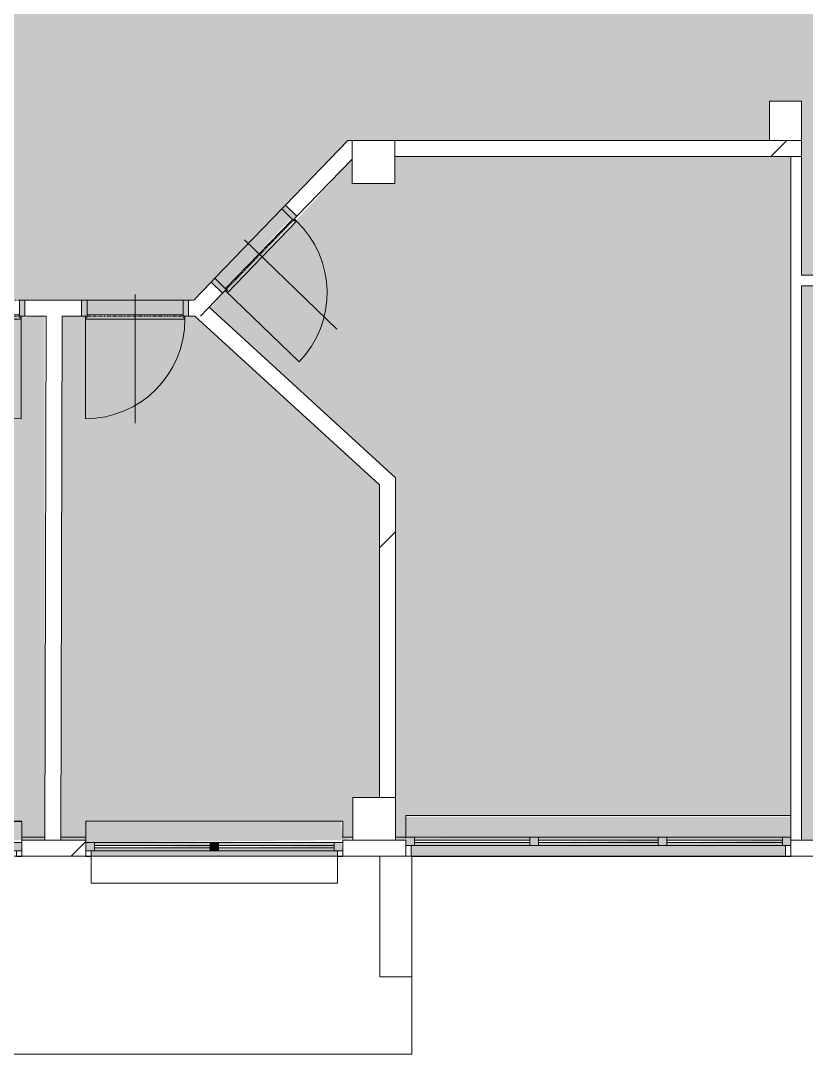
# Model space of a CAD drawing. Header units: millimetres. Extents: x 46521 to 257780, y -45352 to 20466.
# Drawn here: x 190747 to 198090, y -32078 to -22415 of the extents above; entities that cross this region are included whole.
import ezdxf

# ---------------------------------------------------------------- set-up
doc = ezdxf.new("R2010")
doc.units = ezdxf.units.MM
doc.linetypes.add('Čerchovaná se dvěma tečkami', pattern=[2.59, 1, -0.53, 0, -0.53, 0, -0.53])
for name, color, linetype, lineweight in [('A-DETL-THIN', 151, 'Continuous', 13), ('A-DOOR', 31, 'Continuous', 13), ('A-DOOR-FRAM', 31, 'Continuous', 25), ('A-FLOR', 192, 'Continuous', 13), ('A-GENM', 13, 'Continuous', 13), ('A-GLAZ', 151, 'Continuous', 13), ('A-WALL', 113, 'Continuous', 13), ('A-WALL-PATT', 111, 'Continuous', 35), ('Q-SPCQ', 91, 'Continuous', 13), ('S-COLS', 52, 'Continuous', 13)]:
    doc.layers.add(name, color=color, linetype=linetype, lineweight=lineweight)
pattern_1 = [(45, (128107, 0), (-4242.64, 4242.64), [])]

# ---------------------------------------------------------------- blocks, each defined once
blk = doc.blocks.new('DVERE_1k_oblozka - DD03_01_900x1970_koupelna-1549517-Mapka _ závislý 8')
at = {"layer": 'A-DOOR', "lineweight": 9}
h = blk.add_hatch(color=151, dxfattribs=at)
h.paths.add_polyline_path([(450, -72.1), (500, -72.1), (500, 77.9), (450, 77.9)])
h.paths.add_polyline_path([(-450, -72.1), (-450, 77.9), (-500, 77.9), (-500, -72.1)])
blk.add_hatch(color=151, dxfattribs=at).paths.add_polyline_path([(465, -102.1), (450, -62.1), (-450, -72.1), (-465, -102.1), (-130.3, -102.1)])
for p, q in [((0, 127.9), (0, -1072.1)), ((-500, 77.9), (-450, 77.9)), ((-500, -72.1), (-500, 77.9)), ((-450, 77.9), (-450, -72.1)), ((450, 77.9), (500, 77.9)), ((450, -72.1), (450, 77.9)), ((500, 77.9), (500, -72.1)), ((-450, -72.1), (-500, -72.1)), ((-465, -72.1), (-465, -1032.1)), ((-465, -87.1), (-450, -87.1)), ((-465, -102.1), (-465, -87.1)), ((-450, -62.1), (450, -62.1)), ((500, -72.1), (450, -72.1)), ((450, -87.1), (465, -87.1)), ((465, -102.1), (465, -72.1)), ((465, -87.1), (465, -102.1)), ((465, -102.1), (-465, -102.1)), ((355, -102.1), (-355, -102.1))]:
    blk.add_line(p, q, dxfattribs=at)
at = {"layer": 'A-DOOR', "linetype": 'Čerchovaná se dvěma tečkami', "lineweight": 9}
for p, q in [((-450, 77.9), (450, 77.9)), ((-450, -72.1), (450, -72.1))]:
    blk.add_line(p, q, dxfattribs=at)
at = {"layer": 'A-DOOR', "lineweight": 9}
blk.add_arc((-465, -102.1), 930, 270, 0, dxfattribs=at)
at = {"layer": 'A-DOOR-FRAM', "lineweight": 9}
for p, q in [((-500, 77.9), (-450, 77.9)), ((-450, 77.9), (-450, -72.1)), ((450, -72.1), (450, 77.9)), ((500, 77.9), (450, 77.9)), ((-450, -72.1), (-500, -72.1)), ((450, -72.1), (500, -72.1))]:
    blk.add_line(p, q, dxfattribs=at)
blk = doc.blocks.new('DVERE_1k_oblozka - DD03_01_900x1970_koupelna-1549516-Mapka _ závislý 8')
at = {"layer": 'A-DOOR', "lineweight": 9}
blk.add_hatch(color=151, dxfattribs=at).paths.add_polyline_path([(-465, 102.1), (-450, 62.1), (450, 72.1), (465, 102.1), (-372.7, 102.1)])
h = blk.add_hatch(color=151, dxfattribs=at)
h.paths.add_polyline_path([(-450, 72.1), (-500, 72.1), (-500, -77.9), (-450, -77.9)])
h.paths.add_polyline_path([(450, 72.1), (450, -77.9), (500, -77.9), (500, 72.1)])
for p, q in [((0, -127.9), (0, 1072.1)), ((-465, 72.1), (-465, 1032.1)), ((465, 102.1), (-465, 102.1)), ((-465, 102.1), (-465, 87.1)), ((355, 102.1), (-355, 102.1)), ((465, 87.1), (465, 102.1)), ((465, 102.1), (465, 72.1)), ((-450, 72.1), (-500, 72.1)), ((-500, 72.1), (-500, -77.9)), ((-465, 87.1), (-450, 87.1)), ((-450, -77.9), (-450, 72.1)), ((-450, 62.1), (450, 62.1)), ((450, 87.1), (465, 87.1)), ((500, 72.1), (450, 72.1)), ((450, 72.1), (450, -77.9)), ((500, -77.9), (500, 72.1)), ((-500, -77.9), (-450, -77.9)), ((450, -77.9), (500, -77.9))]:
    blk.add_line(p, q, dxfattribs=at)
at = {"layer": 'A-DOOR', "linetype": 'Čerchovaná se dvěma tečkami', "lineweight": 9}
for p, q in [((-450, 72.1), (450, 72.1)), ((-450, -77.9), (450, -77.9))]:
    blk.add_line(p, q, dxfattribs=at)
at = {"layer": 'A-DOOR', "lineweight": 9}
blk.add_arc((-465, 102.1), 930, 360, 90, dxfattribs=at)
at = {"layer": 'A-DOOR-FRAM', "lineweight": 9}
for p, q in [((-450, 72.1), (-500, 72.1)), ((-450, -77.9), (-450, 72.1)), ((450, 72.1), (450, -77.9)), ((450, 72.1), (500, 72.1)), ((-500, -77.9), (-450, -77.9)), ((500, -77.9), (450, -77.9))]:
    blk.add_line(p, q, dxfattribs=at)
blk = doc.blocks.new('DVERE_1k_oblozka - DD03_01_900x1970_koupelna-1549515-Mapka _ závislý 8')
at = {"layer": 'A-DOOR', "lineweight": 9}
h = blk.add_hatch(color=151, dxfattribs=at)
h.paths.add_polyline_path([(-500, -72.1), (-450, -72.1), (-450, 77.9), (-500, 77.9), (-500, -48.7)])
h.paths.add_polyline_path([(450, -72.1), (500, -72.1), (500, 77.9), (450, 77.9)])
blk.add_hatch(color=151, dxfattribs=at).paths.add_polyline_path([(-465, -102.1), (450, -87.1), (440.3, -62.1), (-450, -72.1), (-456.5, -93.7)])
for p, q in [((0, 127.9), (0, -1072.1)), ((-500, 77.9), (-450, 77.9)), ((-500, -72.1), (-500, 77.9)), ((-450, 77.9), (-450, -72.1)), ((450, 77.9), (500, 77.9)), ((450, -72.1), (450, 77.9)), ((500, 77.9), (500, -72.1)), ((-450, -72.1), (-500, -72.1)), ((-465, -72.1), (-465, -1032.1)), ((-465, -87.1), (-450, -87.1)), ((-465, -102.1), (-465, -87.1)), ((-465, -87.1), (-465, -102.1)), ((-450, -87.1), (-465, -87.1)), ((-450, -62.1), (450, -62.1)), ((-450, -87.1), (-450, -62.1)), ((450, -62.1), (450, -87.1)), ((500, -72.1), (450, -72.1)), ((450, -87.1), (465, -87.1)), ((465, -87.1), (450, -87.1)), ((465, -102.1), (465, -72.1)), ((465, -87.1), (465, -102.1)), ((465, -102.1), (465, -87.1)), ((465, -102.1), (-465, -102.1)), ((355, -102.1), (-355, -102.1))]:
    blk.add_line(p, q, dxfattribs=at)
at = {"layer": 'A-DOOR', "linetype": 'Čerchovaná se dvěma tečkami', "lineweight": 9}
for p, q in [((-450, 77.9), (450, 77.9)), ((-450, -72.1), (450, -72.1))]:
    blk.add_line(p, q, dxfattribs=at)
at = {"layer": 'A-DOOR', "lineweight": 9}
blk.add_arc((-465, -102.1), 930, 270, 0, dxfattribs=at)
at = {"layer": 'A-DOOR-FRAM', "lineweight": 9}
for p, q in [((-500, 77.9), (-450, 77.9)), ((-450, 77.9), (-450, -72.1)), ((450, -72.1), (450, 77.9)), ((500, 77.9), (450, 77.9)), ((-450, -72.1), (-500, -72.1)), ((450, -72.1), (500, -72.1))]:
    blk.add_line(p, q, dxfattribs=at)
blk = doc.blocks.new('OKNO_3k_nadsvetlik - OKNO_3k_nadsvetlik_1850 x 1500-1975429-Mapka _ závislý 8')
at = {"layer": 'A-GLAZ', "lineweight": 9}
h = blk.add_hatch(color=256, dxfattribs=at)
h.paths.add_polyline_path([(1800, 25), (1800, 105), (1720, 105), (1720, 25)])
h.paths.add_polyline_path([(-1720, 25), (-1720, 105), (-1800, 95.5), (-1800, 25)])
h = blk.add_hatch(color=256, dxfattribs=at)
h.paths.add_polyline_path([(640, 25), (1720, 25), (1720, 55), (640, 55)])
h.paths.add_polyline_path([(-1379.3, 25), (-640, 25), (-640, 55), (-1720, 55), (-1720, 25)])
h.paths.add_polyline_path([(560, 25), (560, 55), (-560, 55), (-560, 25)])
h.paths.add_polyline_path([(-1379.3, 75), (-640, 75), (-640, 105), (-1720, 95.5), (-1720, 75)])
h.paths.add_polyline_path([(674.8, 75), (1720, 75), (1720, 105), (640, 105), (640, 75)])
h.paths.add_polyline_path([(560, 75), (560, 105), (-560, 105), (-560, 75)])
h = blk.add_hatch(color=256, dxfattribs=at)
h.paths.add_polyline_path([(-560, 25), (-560, 105), (-640, 105), (-640, 25)])
h.paths.add_polyline_path([(560, 25), (640, 25), (640, 105), (560, 105)])
h = blk.add_hatch(color=256, dxfattribs=at)
h.paths.add_polyline_path([(1720, 55), (1720, 75), (674.8, 55)])
h.paths.add_polyline_path([(560, 55), (560, 75), (-560, 55)])
at = {"layer": 'A-GLAZ', "color": 63, "lineweight": 9}
for p, q in [((-1800, 105), (-1720, 105)), ((-1800, 95.5), (-1800, 105)), ((-1720, 105), (-1720, 25)), ((-640, 105), (-560, 105)), ((-640, 25), (-640, 105)), ((-560, 105), (-560, 25)), ((560, 105), (640, 105)), ((560, 25), (560, 105)), ((640, 105), (640, 25)), ((1720, 105), (1800, 105)), ((1720, 25), (1720, 105)), ((-1800, 25), (-1750, 25)), ((-1720, 25), (-1800, 25)), ((-1750, 25), (-1750, -75)), ((-1720, 55), (-1720, 75)), ((-1720, 75), (-640, 75)), ((-640, 55), (-1720, 55)), ((-640, 75), (-640, 55)), ((-560, 25), (-640, 25)), ((-560, 55), (-560, 75)), ((-560, 75), (560, 75)), ((560, 55), (-560, 55)), ((560, 75), (560, 55)), ((640, 25), (560, 25)), ((640, 55), (640, 75)), ((640, 75), (1720, 75)), ((1720, 55), (640, 55)), ((1720, 75), (1720, 55)), ((1800, 25), (1720, 25)), ((1750, 25), (1800, 25)), ((1750, -75), (1750, 25))]:
    blk.add_line(p, q, dxfattribs=at)
at = {"layer": 'A-GLAZ', "color": 101, "lineweight": 9}
for p, q in [((-1720, 105), (-640, 105)), ((-560, 105), (560, 105)), ((640, 105), (1720, 105)), ((-640, 25), (-1720, 25)), ((560, 25), (-560, 25)), ((1720, 25), (640, 25))]:
    blk.add_line(p, q, dxfattribs=at)
at = {"layer": 'A-GLAZ', "color": 21, "lineweight": 9}
blk.add_line((1750, -76), (-1743.2, -76), dxfattribs=at)
at = {"layer": 'A-GLAZ', "color": 2, "lineweight": 9}
blk.add_line((1800, -76), (1750, -76), dxfattribs=at)
blk = doc.blocks.new('parapet s nosem_vnitní - parapet s nosem_vnitní-1280314-Mapka _ závislý 8')
at = {"layer": 'A-GENM', "lineweight": 9}
blk.add_hatch(color=151, dxfattribs=at).paths.add_polyline_path([(1720, 0), (1800, 0), (1800, 190), (-1800, 190), (-1800, 0), (674.8, 0)])
at = {"layer": 'A-GENM', "color": 101, "lineweight": 9}
for p, q in [((1800, 200), (-1800, 200)), ((-1800, 200), (-1800, 190)), ((1800, 200), (-1800, 200)), ((-1800, 0), (-1800, 190))]:
    blk.add_line(p, q, dxfattribs=at)
blk = doc.blocks.new('parapet_ext - parapet_ext-1802031-Mapka _ závislý 8')
at = {"layer": 'Q-SPCQ', "lineweight": 9}
blk.add_hatch(color=151, dxfattribs=at).paths.add_polyline_path([(560, -100), (1750, -100), (1750, 0), (-1750, 0), (-1743.2, -100), (-560, -100)])
at = {"layer": 'Q-SPCQ', "color": 101, "lineweight": 9}
blk.add_line((1750, -100), (-1743.2, -100), dxfattribs=at)
blk = doc.blocks.new('OKNO_2k_nadsvetlik - OKNO_2k_nadsvetlik 2400 x 1850-1972494-Mapka _ závislý 8')
at = {"layer": 'A-GLAZ', "lineweight": 9}
h = blk.add_hatch(color=256, dxfattribs=at)
h.paths.add_polyline_path([(1183.7, -25), (1200, -25), (1183.7, 55), (1120, 55), (1120, -25)])
h.paths.add_polyline_path([(-1200, -25), (-1120, -25), (-1120, 55), (-1200, 55)])
h = blk.add_hatch(color=256, dxfattribs=at)
h.paths.add_polyline_path([(-870.3, -25), (-40, -25), (-40, 5), (-1120, 5), (-1120, -25)])
h.paths.add_polyline_path([(1120, -25), (1120, 5), (40, 5), (40, -25), (156.7, -25)])
h.paths.add_polyline_path([(-1120, 25), (-40, 25), (-40, 55), (-1120, 55)])
h.paths.add_polyline_path([(40, 25), (1120, 25), (1120, 55), (40, 55)])
h = blk.add_hatch(color=256, dxfattribs=at)
h.paths.add_polyline_path([(-40, 5), (-40, 25), (-870.3, 5)])
h.paths.add_polyline_path([(1120, 5), (1120, 25), (156.7, 5)])
blk.add_hatch(color=256, dxfattribs=at).paths.add_polyline_path([(-40, -25), (40, -25), (40, 55), (-40, 55)])
for p, q in [((-1200, 55), (-1120, 55)), ((-1120, 55), (-1120, -25)), ((-1120, 55), (-40, 55)), ((-1120, 5), (-1120, 25)), ((-1120, 25), (-40, 25)), ((-40, 5), (-1120, 5)), ((-40, 55), (40, 55)), ((-40, -25), (-40, 55)), ((-40, 25), (-40, 5)), ((40, 55), (1120, 55)), ((40, 55), (40, -25)), ((40, 5), (40, 25)), ((40, 25), (1120, 25)), ((1120, 5), (40, 5)), ((1120, 55), (1200, 55)), ((1120, -25), (1120, 55)), ((1120, 25), (1120, 5)), ((-1200, -25), (-1150, -25)), ((-1120, -25), (-1200, -25)), ((-1150, -76), (-1200, -76)), ((-1150, -25), (-1150, -75)), ((-40, -25), (-1120, -25)), ((40, -25), (-40, -25)), ((1120, -25), (40, -25)), ((1200, -25), (1120, -25)), ((1150, -25), (1200, -25)), ((1150, -75), (1150, -25)), ((1200, -76), (1150, -76))]:
    blk.add_line(p, q, dxfattribs=at)
blk = doc.blocks.new('parapet s nosem_vnitní - parapet s nosem_vnitní-1280360-Mapka _ závislý 8')
at = {"layer": 'A-GENM', "lineweight": 9}
blk.add_hatch(color=151, dxfattribs=at).paths.add_polyline_path([(-1200, 0), (1200, 20), (1183.7, 190), (-1200, 190), (-1200, 20)])
for p, q in [((1200, 200), (-1200, 200)), ((-1200, 200), (-1200, 190)), ((1200, 200), (-1200, 200)), ((1200, 190), (1200, 200)), ((-1200, 20), (-1200, 190)), ((1200, 190), (1200, 40.5))]:
    blk.add_line(p, q, dxfattribs=at)
blk = doc.blocks.new('parapet_ext - parapet_ext-1802161-Mapka _ závislý 8')
at = {"layer": 'Q-SPCQ', "lineweight": 9}
blk.add_hatch(color=151, dxfattribs=at).paths.add_polyline_path([(1150, -50), (1150, 0), (-1150, 0), (-1150, -50), (1120, -50)])
for p, q in [((-1150, -300), (-1150, -51)), ((1150, -51), (1150, -300)), ((1150, -300), (-1150, -300))]:
    blk.add_line(p, q, dxfattribs=at)
blk = doc.blocks.new('OKNO_2k_nadsvetlik - OKNO_2k_nadsvetlik 2400 x 1850-V118-Mapka _ závislý 8')
at = {"layer": 'A-GLAZ', "lineweight": 9}
h = blk.add_hatch(color=256, dxfattribs=at)
h.paths.add_polyline_path([(-1120, -25), (-1120, 55), (-1200, 55), (-1200, -25)])
h.paths.add_polyline_path([(1120, -25), (1200, -25), (1200, 55), (1120, 55)])
h = blk.add_hatch(color=256, dxfattribs=at)
h.paths.add_polyline_path([(-951.4, -25), (-40, -25), (-40, 5), (-1120, 5), (-1120, -25)])
h.paths.add_polyline_path([(1120, -25), (1102.7, 5), (40, 5), (40, -25), (1102.7, -25)])
h.paths.add_polyline_path([(-1120, 25), (-40, 25), (-40, 55), (-1120, 55)])
h.paths.add_polyline_path([(40, 25), (1120, 25), (1102.7, 55), (40, 55)])
h = blk.add_hatch(color=256, dxfattribs=at)
h.paths.add_polyline_path([(-40, 5), (-40, 25), (-951.4, 5)])
h.paths.add_polyline_path([(1120, 5), (1102.7, 25), (1102.7, 5)])
blk.add_hatch(color=256, dxfattribs=at).paths.add_polyline_path([(-40, -25), (40, -25), (40, 55), (-40, 55)])
for p, q in [((-1200, 55), (-1120, 55)), ((-1120, 55), (-1120, -25)), ((-1120, 55), (-40, 55)), ((-1120, 5), (-1120, 25)), ((-1120, 25), (-40, 25)), ((-40, 5), (-1120, 5)), ((-40, 55), (40, 55)), ((-40, -25), (-40, 55)), ((-40, 25), (-40, 5)), ((40, 55), (1120, 55)), ((40, 55), (40, -25)), ((40, 5), (40, 25)), ((40, 25), (1120, 25)), ((1120, 5), (40, 5)), ((1120, 55), (1200, 55)), ((1120, -25), (1120, 55)), ((1120, 25), (1120, 5)), ((-1200, -25), (-1150, -25)), ((-1120, -25), (-1200, -25)), ((-1150, -76), (-1200, -76)), ((-1150, -25), (-1150, -75)), ((-40, -25), (-1120, -25)), ((40, -25), (-40, -25)), ((1120, -25), (40, -25)), ((1200, -25), (1120, -25)), ((1150, -25), (1200, -25)), ((1150, -75), (1150, -25)), ((1200, -76), (1150, -76))]:
    blk.add_line(p, q, dxfattribs=at)
blk = doc.blocks.new('parapet s nosem_vnitní - parapet s nosem_vnitní-V119-Mapka _ závislý 8')
at = {"layer": 'A-GENM', "lineweight": 9}
for points in [[(1200, 190), (1200, 199.7), (1102.7, 190)], [(-951.4, 0), (1200, 20), (1200, 190), (-1199.1, 190), (-1199.1, 0), (-1120, 0)]]:
    blk.add_hatch(color=151, dxfattribs=at).paths.add_polyline_path(points)
for p, q in [((1200, 200), (-1199.1, 200)), ((1200, 200), (-1199.1, 200)), ((1200, 190), (1200, 200)), ((1200, 190), (1200, 20))]:
    blk.add_line(p, q, dxfattribs=at)
blk = doc.blocks.new('Betonový čtvercový sloup - 400 x 400-1829111-Mapka _ závislý 8')
at = {"layer": 'S-COLS', "lineweight": 9}
h = blk.add_hatch(dxfattribs=at)
h.set_pattern_fill('FP_205', color=256, style=0, pattern_type=2)
h.set_pattern_definition([(45, (-65944, 29877), (-7184.2, 7184.2), []), (45, (-63071, 29877), (-7184.2, 7184.2), []), (45, (-57323, 29877), (-4310.5, 10057.9), [4064, -2032, 67.06, -1964.94])])
h.paths.add_polyline_path([(200, -200), (200, 200), (-200, 200), (-200, -200)])
for p, q in [((200, 200), (-200, 200)), ((-200, 200), (-200, -200)), ((200, -200), (200, 200)), ((-200, -200), (200, -200))]:
    blk.add_line(p, q, dxfattribs=at)
blk = doc.blocks.new('Betonový čtvercový sloup - 400 x 400-V199-Mapka _ závislý 8')
at = {"layer": 'S-COLS', "lineweight": 9}
h = blk.add_hatch(dxfattribs=at)
h.set_pattern_fill('FP_208', color=256, style=0, pattern_type=2)
h.set_pattern_definition([(45, (-65937, 23737), (-7184.2, 7184.2), []), (45, (-63063, 23737), (-7184.2, 7184.2), []), (45, (-57316, 23737), (-4310.5, 10057.9), [4064, -2032, 67.06, -1964.94])])
h.paths.add_polyline_path([(200, -200), (200, 200), (-200, 200), (-200, -200)])
for p, q in [((200, 200), (-200, 200)), ((-200, 200), (-200, -200)), ((200, -200), (200, 200)), ((-200, -200), (200, -200))]:
    blk.add_line(p, q, dxfattribs=at)

msp = doc.modelspace()

# ---------------------------------------------------------------- hatches: boundary and pattern name
at = {"layer": 'A-FLOR'}
h = msp.add_hatch(color=151, dxfattribs=at)
h.paths.add_polyline_path([(199736.9, -30076.6), (199846.7, -30076.6), (199846.7, -29535.6), (200246.7, -29535.6), (200246.7, -24894.3), (199456.7, -24909.3), (199454.5, -24924.3), (198656.7, -24909.3), (198641.7, -24894.3), (198046.7, -24894.3), (198046.7, -30076.6), (198536.9, -30076.6), (198536.9, -29899.5), (199736.9, -29906.6)])
h.paths.add_polyline_path([(185207.6, -30046.6), (185356.7, -30046.6), (185356.7, -29896.9), (187756.7, -29906.6), (187756.7, -30046.6), (187847.3, -30046.6), (187807.2, -26558.1), (189596.1, -25126.8), (189398, -24954.6), (189377.4, -24943.5), (188773.4, -24295.7), (188773, -24274.5), (188357.6, -23844.3), (188357.6, -23917.4), (187957.6, -23917.4), (187955.8, -23667.4), (185207.6, -23699.3), (185207.6, -29906.6)])
h.paths.add_polyline_path([(182356.7, -30046.6), (182356.7, -29901.6), (183256.7, -29906.6), (183256.7, -30046.6), (183556.7, -30046.6), (183556.7, -29899.5), (184756.7, -29906.6), (184756.7, -30046.6), (185057.6, -30046.6), (185057.6, -23684), (184340.1, -23708.3), (184334.9, -23718.2), (183434.9, -23703.2), (183434.7, -23693.3), (182268.5, -23700), (182268.5, -23970), (181848.5, -23970), (181848.5, -24139.3), (181927.1, -24139.3), (181918.5, -25639.3), (181848.5, -25639.3), (181848.5, -29535.6), (182248.5, -29535.6), (182267.1, -30046.6)])
h.paths.add_polyline_path([(190971.7, -30046.6), (190971.8, -30046.6), (190971.7, -25176.6), (190736.7, -25191.6), (190736.7, -25206.6), (189836.7, -25191.6), (189821.7, -25176.6), (189786.7, -25176.6), (189774.1, -25176.6), (187958, -26629.6), (187997.6, -29676.6), (188357.6, -29676.6), (188357.6, -29896.9), (190756.7, -29906.6), (190756.7, -30046.6)])
h.paths.add_polyline_path([(191121.8, -30046.6), (191356.7, -30046.6), (191356.7, -29896.9), (193756.7, -29906.6), (193756.7, -30046.6), (193851.4, -30046.6), (193851.4, -29676.6), (194101.4, -29676.6), (194101.4, -26754.6), (192364.3, -25176.6), (192266.7, -25191.6), (192266.7, -25206.6), (191366.7, -25191.6), (191351.7, -25176.6), (191135.2, -25176.6), (191123.3, -29488.4)])
h.paths.add_polyline_path([(194251.4, -30046.6), (194346.7, -30046.6), (194346.7, -29846.9), (197946.7, -29846.9), (197946.7, -23686.6), (194243.8, -23686.6), (194243.8, -23936.6), (193843.8, -23936.6), (193843.8, -23710.4), (193315, -24289.8), (193305, -24311.6), (192679.8, -24937.4), (192658.9, -24937.4), (192515.2, -25101.6), (194251.4, -26688.5), (194251.4, -29856.6)])
h.paths.add_polyline_path([(223716.7, -28719.3), (223846.7, -28719.3), (223846.7, -28319.3), (224246.7, -28319.3), (224246.7, -25308.2), (219816.1, -25276.5), (219830.7, -25291.4), (218915.9, -25266.7), (218900.8, -25251.5), (218231.7, -25251.7), (218231.7, -28719.3), (218296.7, -28719.3), (218296.7, -28639.6), (220696.7, -28649.3), (220696.7, -28719.3), (221296.7, -28719.3), (221296.7, -28642.2), (222496.7, -28649.3), (222496.7, -28719.3), (222816.7, -28719.3), (222816.7, -28644.3), (223716.7, -28649.3)])
h.paths.add_polyline_path([(214956.7, -28719.3), (215246.7, -28719.3), (215246.7, -28639.6), (217646.7, -28649.3), (217646.7, -28719.3), (217831.7, -28719.3), (217831.7, -28319.3), (218081.7, -28319.3), (218081.7, -24431.8), (214956.7, -24431.8), (214971.7, -24859.3), (214986.7, -24859.3), (214971.7, -25759.3), (214956.7, -25774.3), (214956.7, -28649.3)])
h.paths.add_polyline_path([(207506.7, -28719.3), (208031.7, -28719.3), (208031.7, -23677.1), (207415.8, -23682.1), (207430.1, -23696.9), (206615.5, -23668), (206600.3, -23652.8), (206235.4, -23652.2), (206235.4, -23956.6), (205807.2, -23956.6), (205796.7, -26082.1), (205796.7, -28319.3), (206196.7, -28319.3), (206196.7, -28719.3), (206306.7, -28719.3), (206306.7, -28642.2), (207506.7, -28649.3)])
h.paths.add_polyline_path([(211706.7, -28719.3), (211831.7, -28719.3), (211831.7, -28319.3), (212231.7, -28319.3), (212231.7, -28719.3), (212346.7, -28719.3), (212346.7, -28639.6), (214746.7, -28649.3), (214746.7, -28719.3), (214806.7, -28719.3), (214806.7, -25759.3), (214946.7, -25759.3), (214942.1, -24859.3), (214806.7, -24859.3), (214806.7, -24281.8), (214833.7, -24281.8), (213994.7, -23477.1), (214082.7, -23367.5), (213442, -22753.1), (213345.1, -22854.1), (213168, -22684.3), (211837, -22684.3), (211837, -22434.3), (211457, -22434.3), (211457, -22294.3), (210657, -22294.3), (210657, -22434.3), (209611.7, -22434.3), (209611.7, -22294.3), (208811.7, -22294.3), (208811.7, -22434.3), (208426.7, -22434.3), (208426.7, -22684.3), (208131.7, -22684.3), (208131.7, -28589.6), (211706.7, -28599.3)])
h.paths.add_polyline_path([(219816.1, -25251.2), (219817.6, -25111.2), (224246.7, -25158.2), (224246.7, -24364.3), (224168.1, -24364.3), (224176.7, -22864.3), (224246.7, -22864.3), (224246.7, -22684.3), (223846.7, -22684.3), (223846.4, -22468.2), (219803.8, -22420.6), (219628.7, -22682.2), (219630.8, -22691.6), (219053.3, -23401.6), (219037.1, -23405.3), (218231.7, -24439.5), (218231.7, -25094.4), (218917.7, -25101.7), (218917.7, -25241.7), (219816, -25251.2)])
h.paths.add_polyline_path([(200506.7, -25069.3), (200506.7, -24889.3), (205696.7, -24889.3), (205694.6, -23646.6), (200346.9, -23646.6), (200347, -24889.3), (200497, -24894.3), (200503.9, -25019.3)])
h.paths.add_polyline_path([(192316.7, -25026.6), (192374.9, -25015.6), (193803.2, -23536.6), (197746.7, -23536.6), (197746.7, -23166.6), (198046.7, -23166.6), (198046.7, -24794.3), (200246.7, -24794.3), (200246.7, -23937.5), (199847, -23937.5), (199847, -23527.5), (201444.2, -23527.4), (201444.2, -22376.5), (205084.2, -22376.5), (205084.6, -21816.5), (206144.2, -21816.5), (206137.4, -23436.6), (205705.4, -23436.6), (205705.4, -23536.6), (206617.5, -23553.1), (206617.5, -23643), (207416.1, -23643), (207417.4, -23566.6), (208031.7, -23567.5), (208031.7, -22684.3), (208006.7, -22684.3), (208006.7, -22234.3), (208426.7, -22234.3), (208426.7, -22284.3), (208811.7, -22269.3), (208811.7, -22254.3), (209611.7, -22269.3), (209626.7, -22284.3), (210657, -22269.3), (210657, -22254.3), (211457, -22269.3), (211472, -22284.3), (212237, -22284.3), (212237, -22534.3), (213228.3, -22534.3), (213459.3, -22735.1), (213481, -22735.1), (214108.9, -23358), (214108.9, -23378.8), (215050.5, -24281.8), (218164.4, -24281.8), (218948.8, -23303), (219059.4, -23360.3), (219576.3, -22668.2), (219488, -22582.1), (219638.9, -22354.9), (219645.6, -21754.2), (219735.5, -21754.2), (219735.5, -20955.1), (219654.4, -20954.2), (219655, -20379.5), (219621.3, -20379.1), (219621.3, -19225.7), (219596.3, -19225.7), (219596.3, -19175.3), (219521.5, -19175.3), (219506.5, -18955.3), (219491.5, -18955.3), (219506.5, -18355.3), (219521.5, -18340.3), (219521.5, -17238.3), (216572.9, -17238.3), (216572.5, -17408.3), (215546.9, -17408.3), (215546.9, -17535.4), (214346.9, -17528.3), (214346.9, -17408.3), (214108.6, -17408.3), (214133.4, -20310.9), (213346.8, -20303.3), (213346.8, -20200.9), (212546.8, -20200.9), (212546.8, -20310.9), (209145.7, -20331.9), (208096.9, -20353.9), (208096.9, -20188), (207706.9, -20188), (207706.9, -20098), (206906.9, -20098), (206906.9, -20188), (205866.9, -20188), (205860.4, -17808.3), (205733.9, -17808.3), (205733.9, -17238.3), (203482.3, -17238.3), (203497.3, -17851.9), (203512.3, -17851.9), (203497.3, -18651.9), (203482.3, -18666.9), (203497.3, -19775.4), (203512.3, -19775.4), (203497.3, -20375.4), (203482.3, -20390.4), (203482.3, -20656.9), (201379.5, -20656.9), (201379.5, -20280.9), (201230.6, -20295.9), (201230.6, -20310.9), (200630.6, -20295.9), (200615.6, -20280.9), (200216.5, -20280.9), (200216.5, -21508.2), (199563.8, -21523.2), (199563.8, -21538.2), (198963.8, -21523.2), (198948.8, -21508.2), (197233.8, -21523.2), (197233.8, -21538.2), (196633.8, -21523.2), (196618.8, -21508.2), (196483.8, -21523.2), (196483.8, -21748.2), (195620, -21748.2), (195620, -21658.2), (194720, -21658.2), (194720, -21748.2), (191529.9, -21748.2), (189907.6, -20300.6), (189907.6, -18728.2), (189634.5, -18728.2), (189634.5, -18805.2), (188434.5, -18798.2), (188434.5, -18728.2), (188357.6, -18728.2), (188357.6, -20625.8), (188267.6, -20625.8), (188267.6, -21425.8), (188357.6, -21425.8), (188357.6, -21715.8), (183437.6, -21715.8), (183434.8, -22135.8), (181848.5, -22135.8), (181848.5, -22265.8), (181608.5, -22265.8), (181619.5, -23165.8), (181848.5, -23165.8), (181854.5, -23552.4), (183433.9, -23543.6), (183437.6, -23683.3), (184334.7, -23678.2), (184334.9, -23538.2), (186229.2, -23527.3), (186229.2, -23362.9), (186453.2, -23361.6), (186454.2, -23526), (188357.6, -23517.4), (188357.6, -23628.3), (189707.9, -25026.6), (192296.7, -25026.6)])
h.paths.add_polyline_path([(217846.7, -22689.3), (217846.7, -22289.3), (218246.7, -22289.3), (218231.7, -22689.3), (218164.4, -22689.3)])
h.paths.add_polyline_path([(219803.8, -22420.6), (219803.5, -22388.8), (219790.7, -22401)])
h.paths.add_polyline_path([(223846.7, -22318.2), (223846.7, -22284.3), (224246.7, -22269.9), (224246.7, -20426.5), (222729.6, -20479.4), (219760.1, -20443), (219769.7, -20955.2), (219784.4, -20955.2), (219760.5, -21755.5), (219745.4, -21770.6), (219745, -22269.9), (223831.4, -22318)])
h.paths.add_polyline_path([(194375, -21648.2), (194720, -21633.2), (194720, -21618.2), (195620, -21633.2), (195635, -21648.2), (196383.8, -21648.2), (196383.8, -18728.2), (195604.5, -18728.2), (195604.5, -18805.2), (194404.5, -18798.2), (194404.5, -18728.2), (194243.8, -18728.2), (194243.8, -19128.2), (193843.8, -19128.2), (193843.8, -18728.2), (193504.5, -18728.2), (193504.5, -18805.2), (192304.5, -18798.2), (192304.5, -18728.2), (191404.5, -18728.2), (191404.5, -18805.2), (190204.5, -18798.2), (190204.5, -18728.2), (190057.6, -18728.2), (190057.6, -20233.4), (191587.1, -21598.2), (194375, -21618.2), (194375, -21633.2)])
h.paths.add_polyline_path([(186557.6, -21565.8), (188257.6, -21565.4), (188242.6, -21425.8), (188227.6, -21425.8), (188242.6, -20625.8), (188257.6, -20610.8), (188257.6, -19128.2), (187957.6, -19128.2), (187957.6, -18728.2), (186557.6, -18728.2), (186557.6, -20311.1), (186582.6, -20311.1), (186582.6, -20411.9), (186557.6, -20411.9), (186557.6, -21565.4)])
h.paths.add_polyline_path([(196633.8, -21498.2), (197233.8, -21498.2), (197248.8, -21408.2), (198033.8, -21408.2), (198033.8, -19988.2), (197233.8, -20003.2), (197233.8, -20018.2), (196633.8, -20003.2), (196618.8, -19988.2), (196483.8, -20003.2), (196483.8, -21408.2), (196633.8, -21408.2)])
h.paths.add_polyline_path([(198963.8, -21498.2), (199563.8, -21498.2), (199563.8, -21408.2), (199708.8, -21408.2), (199696.3, -19988.2), (199563.8, -20003.2), (199563.8, -20018.2), (198963.8, -20003.2), (198948.8, -19988.2), (198133.8, -19988.2), (198133.8, -21408.2), (198963.8, -21408.2)])
h.paths.add_polyline_path([(199808.8, -21408.2), (200136.2, -21408.2), (200116.5, -20280.9), (199808.8, -20280.9), (199808.8, -20712.2)])
h.paths.add_polyline_path([(202384.5, -20556.9), (203382.3, -20556.9), (203382.3, -20375.4), (203472.3, -20375.4), (203472.3, -19775.4), (203382.3, -19775.4), (203382.3, -19336.9), (202384.5, -19336.9), (202399.5, -19791.9), (202414.5, -19791.9), (202399.5, -20391.9), (202384.5, -20402), (202384.5, -20441.9)])
h.paths.add_polyline_path([(202284.5, -20556.9), (202284.5, -20391.9), (202374.5, -20391.9), (202374.5, -19791.9), (202284.5, -19791.9), (202284.5, -19336.9), (201479.5, -19336.9), (201479.5, -20556.9)])
h.paths.add_polyline_path([(222729.6, -20379.4), (224246.7, -20315.3), (222533.5, -20329.1), (222557, -20377.3)])
h.paths.add_polyline_path([(201124.8, -20270.9), (201230.6, -20270.9), (201230.6, -20180.9), (201379.5, -20180.9), (201379.5, -19236.9), (201789.5, -19236.9), (201789.5, -17626.9), (200222.4, -17626.9), (200222.4, -17888.3), (199822.9, -17888.3), (199847, -18728.2), (200347, -18728.2), (200347, -18867.5), (200481.6, -18867.5), (200496.7, -20180.9), (200630.6, -20180.9), (200630.6, -20270.9), (200929.6, -20270.9)])
h.paths.add_polyline_path([(208216.9, -20231.3), (210143.1, -20190.9), (210143.1, -17408.3), (209858.6, -17408.3), (209858.6, -17535.4), (208658.6, -17528.3), (208658.6, -17408.3), (208058.6, -17408.3), (208058.6, -17535.4), (206858.6, -17528.3), (206858.6, -17408.3), (206356.9, -17408.3), (206356.9, -20088), (206906.9, -20073), (206906.9, -20058), (207706.9, -20073), (207721.9, -20088), (208216.9, -20088), (208216.9, -20191)])
h.paths.add_polyline_path([(210243.1, -20190.9), (212546.8, -20175.9), (212546.8, -20160.9), (213346.8, -20175.9), (213361.8, -20190.9), (213773.1, -20190.9), (213774.1, -20053.3), (213957.1, -20051.2), (213933.5, -17408.3), (213716.9, -17408.3), (213716.9, -17535.4), (212516.9, -17528.3), (212516.9, -17408.3), (212196.2, -17408.3), (212196.2, -17808.3), (211796.2, -17808.3), (211796.2, -17408.3), (211666.9, -17408.3), (211666.9, -17535.4), (210466.9, -17528.3), (210466.9, -17408.3), (210243.1, -17408.3), (210243.1, -19269.5)])
h.paths.add_polyline_path([(200216.5, -20180.9), (200381.6, -20180.9), (200381.6, -18967.5), (200347, -18967.5), (200347, -19138.2), (199847, -19138.2), (199826.8, -18967.5), (199626.8, -18967.5), (199626.8, -18728.2), (199396.5, -18733.3), (199396.5, -18805.2), (198246.5, -18798.2), (198246.5, -18728.2), (198133.8, -18728.2), (198133.8, -19888.2), (199808.8, -19888.2), (199808.8, -20180.9), (200116.5, -20180.9)])
h.paths.add_polyline_path([(197883.8, -19888.2), (197883.8, -18728.2), (197704.5, -18728.2), (197704.5, -18805.2), (196504.5, -18798.2), (196483.8, -19888.2), (197283.8, -19888.2)])
h.paths.add_polyline_path([(202384.5, -19236.9), (203382.3, -19236.9), (203382.3, -18651.9), (203472.3, -18651.9), (203472.3, -17851.9), (203382.3, -17851.9), (203382.3, -17626.9), (201889.5, -17626.9), (201889.5, -19236.9), (202284.5, -19236.9)])
h.paths.add_polyline_path([(182423.9, -19113.6), (186457.6, -19105.4), (186457.6, -19071.9), (182423.9, -19109.7)])
h.paths.add_polyline_path([(219621.3, -18955.3), (219621.3, -18355.3), (219531.5, -18355.3), (219531.5, -18955.3)])
h.paths.add_polyline_path([(182268.5, -18911.2), (186457.6, -18871.9), (186457.6, -18728.2), (182268.5, -18730), (182268.5, -18909.7)])
h.paths.add_polyline_path([(224246.7, -17927.7), (224246.7, -17888.3), (223846.7, -17888.3), (223846.7, -17488.3), (219621.5, -17488.3), (219621.5, -17927.7), (223846.7, -17927.7)])
h.paths.add_polyline_path([(217832.8, -17888.3), (217832.8, -17488.3), (218232.8, -17488.3), (218232.8, -17888.3)])
h.paths.add_polyline_path([(201889.5, -17526.9), (203382.3, -17526.9), (203382.3, -17238.3), (199819.9, -17251.3), (199822.4, -17488.3), (200222.4, -17488.3), (200222.4, -17526.9), (201789.5, -17526.9)])
h.paths.add_polyline_path([(206253.9, -17488.3), (206254.2, -17468.2), (206253.9, -17468.1)])
h = msp.add_hatch(color=151, dxfattribs=at)
h.paths.add_polyline_path([(194346.7, -30076.6), (194346.7, -30046.6), (194251.4, -30056.1), (194251.4, -30076.6)])
h.paths.add_polyline_path([(191135.2, -30076.6), (191356.7, -30076.6), (191356.7, -30046.6), (191121.8, -30046.6), (191121.7, -30076.6)])
h.paths.add_polyline_path([(193756.7, -30076.6), (193851.4, -30056.1), (193851.4, -30046.6), (193756.7, -30056.1)])
h.paths.add_polyline_path([(185057.6, -30076.6), (185057.6, -30046.6), (184756.7, -30046.6), (184756.7, -30076.6)])
h.paths.add_polyline_path([(187847.6, -30076.6), (187847.3, -30046.6), (187756.7, -30056.1), (187756.7, -30076.6), (187807.2, -30076.6)])
h.paths.add_polyline_path([(187957.6, -30076.6), (187957.6, -30075.3), (187847.6, -30076.6)])
h.paths.add_polyline_path([(185207.6, -30076.6), (185356.7, -30076.6), (185356.7, -30046.6), (185207.6, -30046.6)])
h.paths.add_polyline_path([(183256.7, -30076.6), (183556.7, -30076.6), (183556.7, -30046.6), (183256.7, -30046.6)])
h.paths.add_polyline_path([(190971.7, -30076.6), (190971.7, -30076.4), (190971.7, -30046.6), (190756.7, -30046.6), (190756.7, -30076.6)])
h.paths.add_polyline_path([(182248.5, -30076.6), (182356.7, -30076.6), (182356.7, -30046.6), (182248.5, -30051.6)])
at = {"layer": 'A-WALL'}
for points in [[(192661.8, -24920), (193275, -24261), (193186.3, -24175.4), (192561.1, -24822.8), (192652.3, -24910.9)], [(192266.7, -25166.6), (192266.7, -25026.6), (191366.7, -25026.6), (191366.7, -25166.6), (191686.4, -25166.6)]]:
    msp.add_hatch(color=151, dxfattribs=at).paths.add_polyline_path(points)
at = {"layer": 'A-WALL-PATT', "lineweight": 9}
h = msp.add_hatch(dxfattribs=at)
h.set_pattern_fill('FP_106', color=256, style=0, pattern_type=2)
h.set_pattern_definition(pattern_1)
h.paths.add_polyline_path([(198046.7, -23686.6), (198046.7, -23536.6), (194243.8, -23536.6), (194243.8, -23686.6), (197946.7, -23686.6)])
h.paths.add_polyline_path([(193658.3, -23686.6), (193843.8, -23686.6), (193843.8, -23536.6), (193803.2, -23536.6)])
h = msp.add_hatch(dxfattribs=at)
h.set_pattern_fill('FP_106', color=256, style=0, pattern_type=2)
h.set_pattern_definition(pattern_1)
h.paths.add_polyline_path([(194101.4, -29676.6), (194251.4, -29676.6), (194251.4, -26688.5), (194101.4, -26551.4), (194101.4, -29488.4)])
h = msp.add_hatch(dxfattribs=at)
h.set_pattern_fill('FP_106', color=256, style=0, pattern_type=2)
h.set_pattern_definition(pattern_1)
h.paths.add_polyline_path([(199736.9, -30226.6), (200246.7, -30226.6), (200246.7, -30076.6), (199736.9, -30076.6)])
h.paths.add_polyline_path([(182003.5, -30226.6), (182356.7, -30226.6), (182356.7, -30076.6), (181848.5, -30076.6), (181848.5, -30226.6)])
h.paths.add_polyline_path([(183556.7, -30226.6), (183556.7, -30076.6), (183256.7, -30076.6), (183256.7, -30226.6)])
h.paths.add_polyline_path([(197946.7, -30226.6), (198536.9, -30226.6), (198536.9, -30076.6), (197946.7, -30076.6)])
h.paths.add_polyline_path([(184756.7, -30226.6), (185356.7, -30226.6), (185356.7, -30076.6), (184756.7, -30076.6)])
h.paths.add_polyline_path([(194251.4, -30226.6), (194346.7, -30226.6), (194346.7, -30076.6), (193756.7, -30076.6), (193756.7, -30226.6), (194103.5, -30226.6)])
h.paths.add_polyline_path([(187756.7, -30226.6), (188356.7, -30226.6), (188356.7, -30076.6), (187756.7, -30076.6)])
h.paths.add_polyline_path([(190756.7, -30226.6), (191356.7, -30226.6), (191356.7, -30076.6), (190756.7, -30076.6)])
h = msp.add_hatch(dxfattribs=at)
h.set_pattern_fill('FP_158', color=256, angle=45, style=0, pattern_type=2)
h.set_pattern_definition([(135, (194403.5, -27915), (-5747, -5747), []), (90, (191711.3, -18757.4), (-5747.4, 5747.4), [1016, -10478.7]), (135, (191711, -17741.4), (-5747.4, -5747.4), [1016, -7112]), (180, (190993, -17023), (-5747.4, -5747.4), [1016, -10478.7]), (225, (189977, -17023), (5747.4, -5747.4), [1016, -7112]), (90, (189258.5, -18757.4), (-5747.4, 5747.4), [1016, -10478.7]), (135, (189977, -19476), (-5747.4, -5747.4), [1016, -7112]), (180, (190993, -19476), (-5747.4, -5747.4), [1016, -10478.7]), (225, (191711, -18757.4), (5747.4, -5747.4), [1016, -7112]), (135, (188330, -16094), (-5747.4, -5747.4), [2032, -6096])])
h.paths.add_polyline_path([(194346.7, -31351.6), (194403.5, -31351.6), (194403.5, -30226.6), (194103.5, -30226.6), (194103.5, -31351.6)])
at = {"layer": 'S-COLS', "lineweight": 9}
h = msp.add_hatch(dxfattribs=at)
h.set_pattern_fill('FP_163', color=256, style=0, pattern_type=2)
h.set_pattern_definition([(45, (128107, 0), (-7184.2, 7184.2), []), (45, (130981, 0), (-7184.2, 7184.2), []), (45, (136728, 0), (-4310.5, 10057.9), [4064, -2032, 67.06, -1964.94])])
h.paths.add_polyline_path([(197746.7, -23536.6), (198046.7, -23536.6), (198046.7, -23166.6), (197746.7, -23166.6)])

# ---------------------------------------------------------------- linework, layer by layer
at = {"layer": 'A-DETL-THIN', "lineweight": 9}
msp.add_line((181598.5, -30226.6), (200496.7, -30226.6), dxfattribs=at)
at = {"layer": 'A-FLOR', "lineweight": 9}
for p, q in [((190971.8, -30046.6), (190756.7, -30046.6)), ((191356.7, -30046.6), (191121.8, -30046.6)), ((193851.4, -30046.6), (193756.7, -30046.6)), ((194346.7, -30046.6), (194251.4, -30046.6)), ((194403.5, -32077.5), (194403.5, -31351.6)), ((181703.5, -32077.5), (194403.5, -32077.5))]:
    msp.add_line(p, q, dxfattribs=at)
at = {"layer": 'A-WALL', "lineweight": 9}
for p, q in [((193803.2, -23536.6), (193221, -24139.4)), ((193843.8, -23536.6), (193803.2, -23536.6)), ((198046.7, -23536.6), (194243.8, -23536.6)), ((198046.7, -24794.3), (198046.7, -23536.6)), ((193328.9, -24243.6), (193843.8, -23710.4)), ((194243.8, -23686.6), (198046.7, -23686.6)), ((197946.7, -23686.6), (197946.7, -30226.6)), ((192561.1, -24822.8), (193186.3, -24175.4)), ((198606.7, -24794.3), (198046.7, -24794.3)), ((192526.4, -24858.8), (192364.3, -25026.6)), ((198046.7, -30076.6), (198046.7, -24894.3)), ((198046.7, -24894.3), (198606.7, -24894.3)), ((192634.3, -24963), (192428, -25176.6)), ((191316.7, -25026.6), (190786.7, -25026.6)), ((191366.7, -25026.6), (192266.7, -25026.6)), ((192364.3, -25026.6), (192316.7, -25026.6)), ((194251.4, -26688.5), (192507.3, -25094.4)), ((190786.7, -25176.6), (190985.2, -25176.6)), ((190985.2, -25176.6), (190971.7, -30076.4)), ((191121.7, -30076.8), (191135.2, -25176.6)), ((191135.2, -25176.6), (191316.7, -25176.6)), ((192316.7, -25176.6), (192374.9, -25176.6)), ((192374.9, -25176.6), (194101.4, -26754.6)), ((194101.4, -26754.6), (194101.4, -29676.6)), ((194251.4, -29676.6), (194251.4, -26688.5)), ((191356.7, -30076.6), (190756.7, -30076.6)), ((190756.7, -30076.6), (190756.7, -30226.6)), ((190971.7, -30076.4), (191121.7, -30076.8)), ((191356.7, -30226.6), (191356.7, -30076.6)), ((193851.4, -30076.6), (193756.7, -30076.6)), ((193756.7, -30076.6), (193756.7, -30226.6)), ((194346.7, -30076.6), (194251.4, -30076.6)), ((194346.7, -30226.6), (194346.7, -30076.6)), ((198536.9, -30076.6), (197946.7, -30076.6)), ((190756.7, -30226.6), (191356.7, -30226.6)), ((193756.7, -30226.6), (194403.5, -30226.6)), ((194103.5, -30226.6), (194103.5, -31351.6)), ((194403.5, -31351.6), (194403.5, -30226.6)), ((197946.7, -30226.6), (198536.9, -30226.6)), ((194103.5, -31351.6), (194403.5, -31351.6))]:
    msp.add_line(p, q, dxfattribs=at)
at = {"layer": 'S-COLS', "lineweight": 9}
for p, q in [((198046.7, -23166.6), (197746.7, -23166.6)), ((197746.7, -23166.6), (197746.7, -23536.6)), ((198046.7, -23536.6), (198046.7, -23166.6)), ((197746.7, -23536.6), (198046.7, -23536.6))]:
    msp.add_line(p, q, dxfattribs=at)

# ---------------------------------------------------------------- block references
at = {"layer": 'A-DOOR', "lineweight": 9}
for name, p, rotation in [('DVERE_1k_oblozka - DD03_01_900x1970_koupelna-1549515-Mapka _ závislý 8', (192929.7, -24553.2), 46.00000000000001), ('DVERE_1k_oblozka - DD03_01_900x1970_koupelna-1549516-Mapka _ závislý 8', (190286.7, -25104.4), 180)]:
    msp.add_blockref(name, p, dxfattribs=dict(at, rotation=rotation))
msp.add_blockref('DVERE_1k_oblozka - DD03_01_900x1970_koupelna-1549517-Mapka _ závislý 8', (191816.7, -25104.4), dxfattribs=at)
at = {"layer": 'A-GENM', "color": 101, "lineweight": 9}
msp.add_blockref('parapet s nosem_vnitní - parapet s nosem_vnitní-1280314-Mapka _ závislý 8', (196146.7, -30046.6), dxfattribs=at)
at = {"layer": 'A-GENM', "lineweight": 9}
for name, p in [('parapet s nosem_vnitní - parapet s nosem_vnitní-V119-Mapka _ závislý 8', (189556.7, -30096.6)), ('parapet s nosem_vnitní - parapet s nosem_vnitní-1280360-Mapka _ závislý 8', (192556.7, -30096.6))]:
    msp.add_blockref(name, p, dxfattribs=at)
at = {"layer": 'A-GLAZ', "color": 21, "lineweight": 9}
msp.add_blockref('OKNO_3k_nadsvetlik - OKNO_3k_nadsvetlik_1850 x 1500-1975429-Mapka _ závislý 8', (196146.7, -30151.6), dxfattribs=at)
at = {"layer": 'A-GLAZ', "lineweight": 9}
for name, p in [('OKNO_2k_nadsvetlik - OKNO_2k_nadsvetlik 2400 x 1850-V118-Mapka _ závislý 8', (189556.7, -30151.6)), ('OKNO_2k_nadsvetlik - OKNO_2k_nadsvetlik 2400 x 1850-1972494-Mapka _ závislý 8', (192556.7, -30151.6))]:
    msp.add_blockref(name, p, dxfattribs=at)
at = {"layer": 'Q-SPCQ', "color": 101, "lineweight": 9}
msp.add_blockref('parapet_ext - parapet_ext-1802031-Mapka _ závislý 8', (196146.7, -30126.6), dxfattribs=at)
at = {"layer": 'Q-SPCQ', "lineweight": 9}
msp.add_blockref('parapet_ext - parapet_ext-1802161-Mapka _ závislý 8', (192556.7, -30176.6), dxfattribs=at)
at = {"layer": 'S-COLS', "lineweight": 9}
for name, p in [('Betonový čtvercový sloup - 400 x 400-V199-Mapka _ závislý 8', (194043.8, -23736.6)), ('Betonový čtvercový sloup - 400 x 400-1829111-Mapka _ závislý 8', (194051.4, -29876.6))]:
    msp.add_blockref(name, p, dxfattribs=at)

doc.saveas('drawing.dxf')
